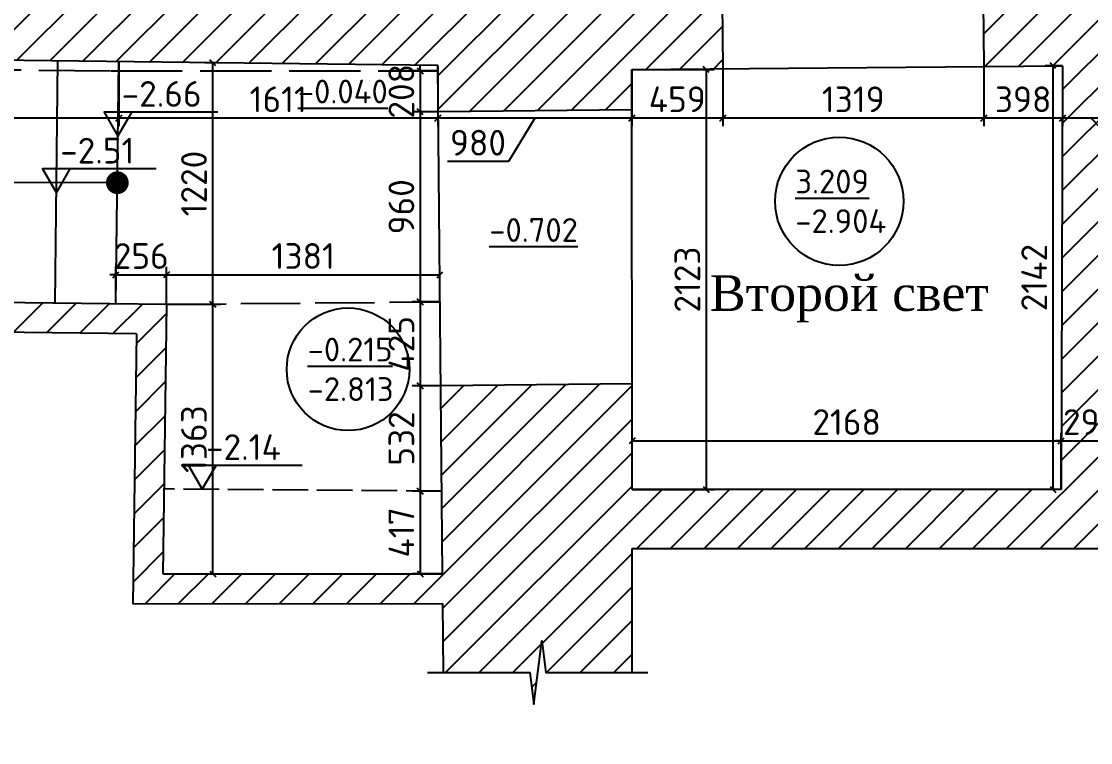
# Model space of a CAD drawing. Header units: millimetres. Extents: x 904915 to 1000606, y 1634169 to 1674089.
# Drawn here: x 929025 to 934426, y 1643976 to 1647620 of the extents above; entities that cross this region are included whole.
import ezdxf

# ---------------------------------------------------------------- set-up
doc = ezdxf.new("R2010")
doc.units = ezdxf.units.MM
doc.linetypes.add('334', pattern=[5, 4, -1])
doc.linetypes.add('ACAD_ISO02W100', pattern=[15, 12, -3])
for name, color, linetype in [('Балки', 140, 'ACAD_ISO02W100'), ('Контур', 7, 'Continuous'), ('Контур верх_низ', 5, 'ACAD_ISO02W100'), ('Отметки', 7, 'Continuous'), ('Перепад', 251, 'ACAD_ISO02W100'), ('Размеры', 224, 'Continuous'), ('Штриховка', 252, 'Continuous')]:
    doc.layers.add(name, color=color, linetype=linetype)
doc.styles.add('ISOCPEUR', font='isocpeur.ttf')
doc.styles.add('rus', font='rusw2.shx', dxfattribs={"height": 0.06})
doc.dimstyles.new('GENPLAN 1000', dxfattribs={"dimscale": 10, "dimtxt": 13, "dimasz": 3, "dimexe": 4, "dimexo": 0, "dimgap": 3, "dimtad": 1, "dimdec": 0, "dimzin": 0, "dimtxsty": 'ISOCPEUR', "dimblk1": 'OBLIQUE', "dimblk2": 'OBLIQUE', "dimsah": 1, "dimcen": -1, "dimaunit": 1, "dimadec": 3, "dimazin": 0, "dimtfac": 0.75, "dimtdec": 0, "dimtix": 1, "dimtmove": 1, "dimatfit": 3, "dimfxl": 0, "dimtvp": 0.6, "dimarcsym": 0})

# ---------------------------------------------------------------- blocks, each defined once
blk = doc.blocks.new('S1')
at = {"color": 0, "const_width": 0.75}
blk.add_lwpolyline([(-0.375, 0, 1), (0.375, 0, 1)], format="xyb", close=True, dxfattribs=at)
blk = doc.blocks.new('*U7')
at = {"layer": 'Штриховка'}
blk.add_lwpolyline([(0, 0), (1.5108, -2.2859)], dxfattribs=at)
blk.add_solid([(1.6786, -2.5398), (1.5431, -2.1555), (1.3782, -2.2645), (1.5108, -2.2859)], dxfattribs=at)
at = {"layer": 'Штриховка', "xscale": 0.07662220042706859, "yscale": 0.07662220042706859, "zscale": 0.07662220042706859, "rotation": 92.00857567819726}
blk.add_blockref('S1', (0, 0), dxfattribs=at)
blk = doc.blocks.new('_Oblique')
at = {"color": 0, "linetype": 'ByBlock', "lineweight": -2}
blk.add_line((-0.5, -0.5), (0.5, 0.5), dxfattribs=at)
blk = doc.blocks.new('*D56')
at = {"layer": 'Defpoints', "color": 0, "ltscale": 0.03}
for p in [(934284.4, 1647396.3), (934574.5, 1647392.3), (934284.4, 1647131.5)]:
    blk.add_point(p, dxfattribs=at)
at = {"layer": 'Размеры', "color": 0, "lineweight": -2, "ltscale": 0.03}
for p, q in [((934284.4, 1647396.3), (934284.4, 1647091.5)), ((934574.5, 1647392.3), (934574.5, 1647091.5)), ((934574.5, 1647131.5), (934284.4, 1647131.5)), ((934429.5, 1647131.5), (934707.7, 1646836.8)), ((934707.7, 1646836.8), (935014.7, 1646836.8))]:
    blk.add_line(p, q, dxfattribs=at)
at = {"layer": 'Размеры', "color": 0, "lineweight": -2, "ltscale": 0.03, "xscale": 30, "yscale": 30, "zscale": 30, "rotation": 180}
blk.add_blockref('_Oblique', (934284.4, 1647131.5), dxfattribs=at)
at = {"layer": 'Размеры', "color": 0, "lineweight": -2, "ltscale": 0.03, "xscale": 30, "yscale": 30, "zscale": 30}
blk.add_blockref('_Oblique', (934574.5, 1647131.5), dxfattribs=at)
at = {"layer": 'Размеры', "color": 0, "ltscale": 0.03, "insert": (934861.2, 1646931.8), "char_height": 130, "attachment_point": 5, "style": 'ISOCPEUR'}
blk.add_mtext('290', dxfattribs=at)
blk = doc.blocks.new('*D57')
at = {"layer": 'Defpoints', "color": 0, "ltscale": 0.03}
for p in [(933886.9, 1647392.8), (934284.4, 1647396.3), (933886.9, 1647131.5)]:
    blk.add_point(p, dxfattribs=at)
at = {"layer": 'Размеры', "color": 0, "lineweight": -2, "ltscale": 0.03}
for p, q in [((933886.9, 1647392.8), (933886.9, 1647091.5)), ((934284.4, 1647396.3), (934284.4, 1647091.5)), ((934284.4, 1647131.5), (933886.9, 1647131.5))]:
    blk.add_line(p, q, dxfattribs=at)
at = {"layer": 'Размеры', "color": 0, "lineweight": -2, "ltscale": 0.03, "xscale": 30, "yscale": 30, "zscale": 30, "rotation": 180}
blk.add_blockref('_Oblique', (933886.9, 1647131.5), dxfattribs=at)
at = {"layer": 'Размеры', "color": 0, "lineweight": -2, "ltscale": 0.03, "xscale": 30, "yscale": 30, "zscale": 30}
blk.add_blockref('_Oblique', (934284.4, 1647131.5), dxfattribs=at)
at = {"layer": 'Размеры', "color": 0, "ltscale": 0.03, "insert": (934085.7, 1647226.5), "char_height": 130, "attachment_point": 5, "style": 'ISOCPEUR'}
blk.add_mtext('398', dxfattribs=at)
blk = doc.blocks.new('*D58')
at = {"layer": 'Defpoints', "color": 0, "ltscale": 0.03}
for p in [(932568, 1647380.9), (933886.9, 1647392.8), (932568, 1647131.5)]:
    blk.add_point(p, dxfattribs=at)
at = {"layer": 'Размеры', "color": 0, "lineweight": -2, "ltscale": 0.03}
for p, q in [((932568, 1647380.9), (932568, 1647091.5)), ((933886.9, 1647392.8), (933886.9, 1647091.5)), ((933886.9, 1647131.5), (932568, 1647131.5))]:
    blk.add_line(p, q, dxfattribs=at)
at = {"layer": 'Размеры', "color": 0, "lineweight": -2, "ltscale": 0.03, "xscale": 30, "yscale": 30, "zscale": 30, "rotation": 180}
blk.add_blockref('_Oblique', (932568, 1647131.5), dxfattribs=at)
at = {"layer": 'Размеры', "color": 0, "lineweight": -2, "ltscale": 0.03, "xscale": 30, "yscale": 30, "zscale": 30}
blk.add_blockref('_Oblique', (933886.9, 1647131.5), dxfattribs=at)
at = {"layer": 'Размеры', "color": 0, "ltscale": 0.03, "insert": (933227.5, 1647226.5), "char_height": 130, "attachment_point": 5, "style": 'ISOCPEUR'}
blk.add_mtext('1319', dxfattribs=at)
blk = doc.blocks.new('*D59')
at = {"layer": 'Defpoints', "color": 0, "ltscale": 0.03}
for p in [(932108.9, 1647376.8), (932568, 1647380.9), (932108.9, 1647131.5)]:
    blk.add_point(p, dxfattribs=at)
at = {"layer": 'Размеры', "color": 0, "lineweight": -2, "ltscale": 0.03}
for p, q in [((932108.9, 1647376.8), (932108.9, 1647091.5)), ((932568, 1647380.9), (932568, 1647091.5)), ((932568, 1647131.5), (932108.9, 1647131.5))]:
    blk.add_line(p, q, dxfattribs=at)
at = {"layer": 'Размеры', "color": 0, "lineweight": -2, "ltscale": 0.03, "xscale": 30, "yscale": 30, "zscale": 30, "rotation": 180}
blk.add_blockref('_Oblique', (932108.9, 1647131.5), dxfattribs=at)
at = {"layer": 'Размеры', "color": 0, "lineweight": -2, "ltscale": 0.03, "xscale": 30, "yscale": 30, "zscale": 30}
blk.add_blockref('_Oblique', (932568, 1647131.5), dxfattribs=at)
at = {"layer": 'Размеры', "color": 0, "ltscale": 0.03, "insert": (932338.5, 1647226.5), "char_height": 130, "attachment_point": 5, "style": 'ISOCPEUR'}
blk.add_mtext('459', dxfattribs=at)
blk = doc.blocks.new('*D60')
at = {"layer": 'Defpoints', "color": 0, "ltscale": 0.03}
for p in [(931128.7, 1647397.5), (932108.9, 1647376.8), (931128.7, 1647131.5)]:
    blk.add_point(p, dxfattribs=at)
at = {"layer": 'Размеры', "color": 0, "lineweight": -2, "ltscale": 0.03}
for p, q in [((931128.7, 1647397.5), (931128.7, 1647091.5)), ((932108.9, 1647376.8), (932108.9, 1647091.5)), ((932108.9, 1647131.5), (931128.7, 1647131.5)), ((931618.8, 1647131.5), (931485.4, 1646912.1)), ((931485.4, 1646912.1), (931178.4, 1646912.1))]:
    blk.add_line(p, q, dxfattribs=at)
at = {"layer": 'Размеры', "color": 0, "lineweight": -2, "ltscale": 0.03, "xscale": 30, "yscale": 30, "zscale": 30, "rotation": 180}
blk.add_blockref('_Oblique', (931128.7, 1647131.5), dxfattribs=at)
at = {"layer": 'Размеры', "color": 0, "lineweight": -2, "ltscale": 0.03, "xscale": 30, "yscale": 30, "zscale": 30}
blk.add_blockref('_Oblique', (932108.9, 1647131.5), dxfattribs=at)
at = {"layer": 'Размеры', "color": 0, "ltscale": 0.03, "insert": (931331.9, 1647007.1), "char_height": 130, "attachment_point": 5, "style": 'ISOCPEUR'}
blk.add_mtext('980', dxfattribs=at)
blk = doc.blocks.new('*D61')
at = {"layer": 'Defpoints', "color": 0, "ltscale": 0.03}
for p in [(929517.4, 1647416.8), (931128.7, 1647397.5), (929517.4, 1647131.5)]:
    blk.add_point(p, dxfattribs=at)
at = {"layer": 'Размеры', "color": 0, "lineweight": -2, "ltscale": 0.03}
for p, q in [((929517.4, 1647416.8), (929517.4, 1647091.5)), ((931128.7, 1647397.5), (931128.7, 1647091.5)), ((931128.7, 1647131.5), (929517.4, 1647131.5))]:
    blk.add_line(p, q, dxfattribs=at)
at = {"layer": 'Размеры', "color": 0, "lineweight": -2, "ltscale": 0.03, "xscale": 30, "yscale": 30, "zscale": 30, "rotation": 180}
blk.add_blockref('_Oblique', (929517.4, 1647131.5), dxfattribs=at)
at = {"layer": 'Размеры', "color": 0, "lineweight": -2, "ltscale": 0.03, "xscale": 30, "yscale": 30, "zscale": 30}
blk.add_blockref('_Oblique', (931128.7, 1647131.5), dxfattribs=at)
at = {"layer": 'Размеры', "color": 0, "ltscale": 0.03, "insert": (930323, 1647226.5), "char_height": 130, "attachment_point": 5, "style": 'ISOCPEUR'}
blk.add_mtext('1611', dxfattribs=at)
blk = doc.blocks.new('*D62')
at = {"layer": 'Defpoints', "color": 0, "ltscale": 0.03}
for p in [(926475, 1647422), (929517.4, 1647416.8), (926475, 1647131.5)]:
    blk.add_point(p, dxfattribs=at)
at = {"layer": 'Размеры', "color": 0, "lineweight": -2, "ltscale": 0.03}
for p, q in [((926475, 1647422), (926475, 1647091.5)), ((929517.4, 1647416.8), (929517.4, 1647091.5)), ((929517.4, 1647131.5), (926475, 1647131.5))]:
    blk.add_line(p, q, dxfattribs=at)
at = {"layer": 'Размеры', "color": 0, "lineweight": -2, "ltscale": 0.03, "xscale": 30, "yscale": 30, "zscale": 30, "rotation": 180}
blk.add_blockref('_Oblique', (926475, 1647131.5), dxfattribs=at)
at = {"layer": 'Размеры', "color": 0, "lineweight": -2, "ltscale": 0.03, "xscale": 30, "yscale": 30, "zscale": 30}
blk.add_blockref('_Oblique', (929517.4, 1647131.5), dxfattribs=at)
at = {"layer": 'Размеры', "color": 0, "ltscale": 0.03, "insert": (927996.2, 1647226.5), "char_height": 130, "attachment_point": 5, "style": 'ISOCPEUR'}
blk.add_mtext('3042', dxfattribs=at)
blk = doc.blocks.new('*D65')
at = {"layer": 'Defpoints', "color": 0, "ltscale": 0.03}
for p in [(929759.1, 1646339.6), (929502.7, 1646193.1), (929759.1, 1646190.3)]:
    blk.add_point(p, dxfattribs=at)
at = {"layer": 'Размеры', "color": 0, "lineweight": -2, "ltscale": 0.03}
for p, q in [((929502.7, 1646339.6), (929472.7, 1646339.6)), ((929502.7, 1646193.1), (929502.7, 1646379.6)), ((929502.7, 1646339.6), (929759.1, 1646339.6)), ((929759.1, 1646190.3), (929759.1, 1646379.6)), ((929759.1, 1646339.6), (929789.1, 1646339.6))]:
    blk.add_line(p, q, dxfattribs=at)
at = {"layer": 'Размеры', "color": 0, "lineweight": -2, "ltscale": 0.03, "xscale": 30, "yscale": 30, "zscale": 30}
blk.add_blockref('_Oblique', (929502.7, 1646339.6), dxfattribs=at)
at = {"layer": 'Размеры', "color": 0, "lineweight": -2, "ltscale": 0.03, "xscale": 30, "yscale": 30, "zscale": 30, "rotation": 180}
blk.add_blockref('_Oblique', (929759.1, 1646339.6), dxfattribs=at)
at = {"layer": 'Размеры', "color": 0, "ltscale": 0.03, "insert": (929630.9, 1646434.6), "char_height": 130, "attachment_point": 5, "style": 'ISOCPEUR'}
blk.add_mtext('256', dxfattribs=at)
blk = doc.blocks.new('*D66')
at = {"layer": 'Defpoints', "color": 0, "ltscale": 0.03}
for p in [(931139.8, 1646339.6), (929759.1, 1646190.3), (931139.8, 1646203.1)]:
    blk.add_point(p, dxfattribs=at)
at = {"layer": 'Размеры', "color": 0, "lineweight": -2, "ltscale": 0.03}
for p, q in [((929759.1, 1646190.3), (929759.1, 1646379.6)), ((929759.1, 1646339.6), (931139.8, 1646339.6)), ((931139.8, 1646203.1), (931139.8, 1646379.6))]:
    blk.add_line(p, q, dxfattribs=at)
at = {"layer": 'Размеры', "color": 0, "lineweight": -2, "ltscale": 0.03, "xscale": 30, "yscale": 30, "zscale": 30, "rotation": 180}
blk.add_blockref('_Oblique', (929759.1, 1646339.6), dxfattribs=at)
at = {"layer": 'Размеры', "color": 0, "lineweight": -2, "ltscale": 0.03, "xscale": 30, "yscale": 30, "zscale": 30}
blk.add_blockref('_Oblique', (931139.8, 1646339.6), dxfattribs=at)
at = {"layer": 'Размеры', "color": 0, "ltscale": 0.03, "insert": (930449.4, 1646434.6), "char_height": 130, "attachment_point": 5, "style": 'ISOCPEUR'}
blk.add_mtext('1381', dxfattribs=at)
blk = doc.blocks.new('*D67')
at = {"layer": 'Defpoints', "color": 0, "ltscale": 0.03}
for p in [(931128.9, 1647371), (931039.9, 1647163.4), (931130.8, 1647163.4)]:
    blk.add_point(p, dxfattribs=at)
at = {"layer": 'Размеры', "color": 0, "lineweight": -2, "ltscale": 0.03}
for p, q in [((931128.9, 1647371), (930999.9, 1647371)), ((931039.9, 1647371), (931039.9, 1647401)), ((931039.9, 1647371), (931039.9, 1647163.4)), ((931130.8, 1647163.4), (930999.9, 1647163.4)), ((931039.9, 1647163.4), (931039.9, 1647133.4))]:
    blk.add_line(p, q, dxfattribs=at)
at = {"layer": 'Размеры', "color": 0, "lineweight": -2, "ltscale": 0.03, "xscale": 30, "yscale": 30, "zscale": 30}
for p, rotation in [((931039.9, 1647371), 270), ((931039.9, 1647163.4), 90)]:
    blk.add_blockref('_Oblique', p, dxfattribs=dict(at, rotation=rotation))
at = {"layer": 'Размеры', "color": 0, "ltscale": 0.03, "insert": (930944.9, 1647267.2), "char_height": 130, "attachment_point": 5, "rotation": 90, "style": 'ISOCPEUR'}
blk.add_mtext('208', dxfattribs=at)
blk = doc.blocks.new('*D68')
at = {"layer": 'Defpoints', "color": 0, "ltscale": 0.03}
for p in [(931130.8, 1647163.4), (931039.9, 1646203.1), (931139.8, 1646203.1)]:
    blk.add_point(p, dxfattribs=at)
at = {"layer": 'Размеры', "color": 0, "lineweight": -2, "ltscale": 0.03}
for p, q in [((931130.8, 1647163.4), (930999.9, 1647163.4)), ((931039.9, 1647163.4), (931039.9, 1646203.1)), ((931139.8, 1646203.1), (930999.9, 1646203.1))]:
    blk.add_line(p, q, dxfattribs=at)
at = {"layer": 'Размеры', "color": 0, "lineweight": -2, "ltscale": 0.03, "xscale": 30, "yscale": 30, "zscale": 30}
for p, rotation in [((931039.9, 1647163.4), 90), ((931039.9, 1646203.1), 270)]:
    blk.add_blockref('_Oblique', p, dxfattribs=dict(at, rotation=rotation))
at = {"layer": 'Размеры', "color": 0, "ltscale": 0.03, "insert": (930944.9, 1646683.3), "char_height": 130, "attachment_point": 5, "rotation": 90, "style": 'ISOCPEUR'}
blk.add_mtext('960', dxfattribs=at)
blk = doc.blocks.new('*D69')
at = {"layer": 'Defpoints', "color": 0, "ltscale": 0.03}
for p in [(931139.8, 1646203.1), (931039.9, 1645778.5), (931143.7, 1645778.5)]:
    blk.add_point(p, dxfattribs=at)
at = {"layer": 'Размеры', "color": 0, "lineweight": -2, "ltscale": 0.03}
for p, q in [((931139.8, 1646203.1), (930999.9, 1646203.1)), ((931039.9, 1646203.1), (931039.9, 1645778.5)), ((931143.7, 1645778.5), (930999.9, 1645778.5))]:
    blk.add_line(p, q, dxfattribs=at)
at = {"layer": 'Размеры', "color": 0, "lineweight": -2, "ltscale": 0.03, "xscale": 30, "yscale": 30, "zscale": 30}
for p, rotation in [((931039.9, 1646203.1), 90), ((931039.9, 1645778.5), 270)]:
    blk.add_blockref('_Oblique', p, dxfattribs=dict(at, rotation=rotation))
at = {"layer": 'Размеры', "color": 0, "ltscale": 0.03, "insert": (930944.9, 1645990.8), "char_height": 130, "attachment_point": 5, "rotation": 90, "style": 'ISOCPEUR'}
blk.add_mtext('425', dxfattribs=at)
blk = doc.blocks.new('*D70')
at = {"layer": 'Defpoints', "color": 0, "ltscale": 0.03}
for p in [(931143.7, 1645778.5), (931039.9, 1645246), (931148.6, 1645246)]:
    blk.add_point(p, dxfattribs=at)
at = {"layer": 'Размеры', "color": 0, "lineweight": -2, "ltscale": 0.03}
for p, q in [((931143.7, 1645778.5), (930999.9, 1645778.5)), ((931039.9, 1645778.5), (931039.9, 1645246)), ((931148.6, 1645246), (930999.9, 1645246))]:
    blk.add_line(p, q, dxfattribs=at)
at = {"layer": 'Размеры', "color": 0, "lineweight": -2, "ltscale": 0.03, "xscale": 30, "yscale": 30, "zscale": 30}
for p, rotation in [((931039.9, 1645778.5), 90), ((931039.9, 1645246), 270)]:
    blk.add_blockref('_Oblique', p, dxfattribs=dict(at, rotation=rotation))
at = {"layer": 'Размеры', "color": 0, "ltscale": 0.03, "insert": (930944.9, 1645512.3), "char_height": 130, "attachment_point": 5, "rotation": 90, "style": 'ISOCPEUR'}
blk.add_mtext('532', dxfattribs=at)
blk = doc.blocks.new('*D71')
at = {"layer": 'Defpoints', "color": 0, "ltscale": 0.03}
for p in [(931148.6, 1645246), (931039.9, 1644829.1), (931152.5, 1644829.1)]:
    blk.add_point(p, dxfattribs=at)
at = {"layer": 'Размеры', "color": 0, "lineweight": -2, "ltscale": 0.03}
for p, q in [((931148.6, 1645246), (930999.9, 1645246)), ((931039.9, 1645246), (931039.9, 1644829.1)), ((931152.5, 1644829.1), (930999.9, 1644829.1))]:
    blk.add_line(p, q, dxfattribs=at)
at = {"layer": 'Размеры', "color": 0, "lineweight": -2, "ltscale": 0.03, "xscale": 30, "yscale": 30, "zscale": 30}
for p, rotation in [((931039.9, 1645246), 90), ((931039.9, 1644829.1), 270)]:
    blk.add_blockref('_Oblique', p, dxfattribs=dict(at, rotation=rotation))
at = {"layer": 'Размеры', "color": 0, "ltscale": 0.03, "insert": (930944.9, 1645037.6), "char_height": 130, "attachment_point": 5, "rotation": 90, "style": 'ISOCPEUR'}
blk.add_mtext('417', dxfattribs=at)
blk = doc.blocks.new('*D72')
at = {"layer": 'Defpoints', "color": 0, "ltscale": 0.03}
for p in [(932108.9, 1647376.8), (932110.1, 1645254), (932484.2, 1645254)]:
    blk.add_point(p, dxfattribs=at)
at = {"layer": 'Размеры', "color": 0, "lineweight": -2, "ltscale": 0.03}
for p, q in [((932108.9, 1647376.8), (932524.2, 1647376.8)), ((932484.2, 1647376.8), (932484.2, 1645254)), ((932110.1, 1645254), (932524.2, 1645254))]:
    blk.add_line(p, q, dxfattribs=at)
at = {"layer": 'Размеры', "color": 0, "lineweight": -2, "ltscale": 0.03, "xscale": 30, "yscale": 30, "zscale": 30}
for p, rotation in [((932484.2, 1647376.8), 90), ((932484.2, 1645254), 270)]:
    blk.add_blockref('_Oblique', p, dxfattribs=dict(at, rotation=rotation))
at = {"layer": 'Размеры', "color": 0, "ltscale": 0.03, "insert": (932389.2, 1646315.4), "char_height": 130, "attachment_point": 5, "rotation": 90, "style": 'ISOCPEUR'}
blk.add_mtext('2123', dxfattribs=at)
blk = doc.blocks.new('*D73')
at = {"layer": 'Defpoints', "color": 0, "ltscale": 0.03}
for p in [(934278.3, 1645500.6), (932110.1, 1645254), (934278.3, 1645254)]:
    blk.add_point(p, dxfattribs=at)
at = {"layer": 'Размеры', "color": 0, "lineweight": -2, "ltscale": 0.03}
for p, q in [((932110.1, 1645254), (932110.1, 1645540.6)), ((934278.3, 1645254), (934278.3, 1645540.6)), ((932110.1, 1645500.6), (934278.3, 1645500.6))]:
    blk.add_line(p, q, dxfattribs=at)
at = {"layer": 'Размеры', "color": 0, "lineweight": -2, "ltscale": 0.03, "xscale": 30, "yscale": 30, "zscale": 30, "rotation": 180}
blk.add_blockref('_Oblique', (932110.1, 1645500.6), dxfattribs=at)
at = {"layer": 'Размеры', "color": 0, "lineweight": -2, "ltscale": 0.03, "xscale": 30, "yscale": 30, "zscale": 30}
blk.add_blockref('_Oblique', (934278.3, 1645500.6), dxfattribs=at)
at = {"layer": 'Размеры', "color": 0, "ltscale": 0.03, "insert": (933194.2, 1645595.6), "char_height": 130, "attachment_point": 5, "style": 'ISOCPEUR'}
blk.add_mtext('2168', dxfattribs=at)
blk = doc.blocks.new('*D74')
at = {"layer": 'Defpoints', "color": 0, "ltscale": 0.03}
for p in [(934568.3, 1645500.6), (934278.3, 1645254), (934568.3, 1645252.9)]:
    blk.add_point(p, dxfattribs=at)
at = {"layer": 'Размеры', "color": 0, "lineweight": -2, "ltscale": 0.03}
for p, q in [((934278.3, 1645254), (934278.3, 1645540.6)), ((934568.3, 1645252.9), (934568.3, 1645540.6)), ((934278.3, 1645500.6), (934248.3, 1645500.6)), ((934278.3, 1645500.6), (934568.3, 1645500.6)), ((934568.3, 1645500.6), (934598.3, 1645500.6))]:
    blk.add_line(p, q, dxfattribs=at)
at = {"layer": 'Размеры', "color": 0, "lineweight": -2, "ltscale": 0.03, "xscale": 30, "yscale": 30, "zscale": 30}
blk.add_blockref('_Oblique', (934278.3, 1645500.6), dxfattribs=at)
at = {"layer": 'Размеры', "color": 0, "lineweight": -2, "ltscale": 0.03, "xscale": 30, "yscale": 30, "zscale": 30, "rotation": 180}
blk.add_blockref('_Oblique', (934568.3, 1645500.6), dxfattribs=at)
at = {"layer": 'Размеры', "color": 0, "ltscale": 0.03, "insert": (934423.3, 1645595.6), "char_height": 130, "attachment_point": 5, "style": 'ISOCPEUR'}
blk.add_mtext('290', dxfattribs=at)
blk = doc.blocks.new('*D305')
at = {"layer": 'Defpoints', "color": 0, "ltscale": 0.03}
for p in [(929755, 1646190.4), (929992.2, 1646190.4), (929740.1, 1644827.8)]:
    blk.add_point(p, dxfattribs=at)
at = {"layer": 'Размеры', "color": 0, "lineweight": -2, "ltscale": 0.03}
for p, q in [((929755, 1646190.4), (930032.2, 1646190.4)), ((929992.2, 1644827.8), (929992.2, 1646190.4)), ((929740.1, 1644827.8), (930032.2, 1644827.8))]:
    blk.add_line(p, q, dxfattribs=at)
at = {"layer": 'Размеры', "color": 0, "lineweight": -2, "ltscale": 0.03, "xscale": 30, "yscale": 30, "zscale": 30}
for p, rotation in [((929992.2, 1646190.4), 90), ((929992.2, 1644827.8), 270)]:
    blk.add_blockref('_Oblique', p, dxfattribs=dict(at, rotation=rotation))
at = {"layer": 'Размеры', "color": 0, "ltscale": 0.03, "insert": (929897.2, 1645509.1), "char_height": 130, "attachment_point": 5, "rotation": 90, "style": 'ISOCPEUR'}
blk.add_mtext('1363', dxfattribs=at)
blk = doc.blocks.new('*D306')
at = {"layer": 'Defpoints', "color": 0, "ltscale": 0.03}
for p in [(929992.2, 1647410.8), (930011.2, 1647410.8), (929755, 1646190.4)]:
    blk.add_point(p, dxfattribs=at)
at = {"layer": 'Размеры', "color": 0, "lineweight": -2, "ltscale": 0.03}
for p, q in [((930011.2, 1647410.8), (929952.2, 1647410.8)), ((929992.2, 1646190.4), (929992.2, 1647410.8)), ((929755, 1646190.4), (930032.2, 1646190.4))]:
    blk.add_line(p, q, dxfattribs=at)
at = {"layer": 'Размеры', "color": 0, "lineweight": -2, "ltscale": 0.03, "xscale": 30, "yscale": 30, "zscale": 30}
for p, rotation in [((929992.2, 1647410.8), 90), ((929992.2, 1646190.4), 270)]:
    blk.add_blockref('_Oblique', p, dxfattribs=dict(at, rotation=rotation))
at = {"layer": 'Размеры', "color": 0, "ltscale": 0.03, "insert": (929897.2, 1646800.6), "char_height": 130, "attachment_point": 5, "rotation": 90, "style": 'ISOCPEUR'}
blk.add_mtext('1220', dxfattribs=at)
blk = doc.blocks.new('*D309')
at = {"layer": 'Defpoints', "color": 0, "ltscale": 0.03}
for p in [(934284.4, 1647396.3), (934236.3, 1645254), (934278.3, 1645254)]:
    blk.add_point(p, dxfattribs=at)
at = {"layer": 'Размеры', "color": 0, "lineweight": -2, "ltscale": 0.03}
for p, q in [((934284.4, 1647396.3), (934196.3, 1647396.3)), ((934236.3, 1647396.3), (934236.3, 1645254)), ((934278.3, 1645254), (934196.3, 1645254))]:
    blk.add_line(p, q, dxfattribs=at)
at = {"layer": 'Размеры', "color": 0, "lineweight": -2, "ltscale": 0.03, "xscale": 30, "yscale": 30, "zscale": 30}
for p, rotation in [((934236.3, 1647396.3), 90), ((934236.3, 1645254), 270)]:
    blk.add_blockref('_Oblique', p, dxfattribs=dict(at, rotation=rotation))
at = {"layer": 'Размеры', "color": 0, "ltscale": 0.03, "insert": (934141.3, 1646325.2), "char_height": 130, "attachment_point": 5, "rotation": 90, "style": 'ISOCPEUR'}
blk.add_mtext('2142', dxfattribs=at)

msp = doc.modelspace()

# ---------------------------------------------------------------- hatches: boundary and pattern name
at = {"layer": 'Штриховка', "ltscale": 0.03}
h = msp.add_hatch(dxfattribs=at)
h.set_pattern_fill('_USER', color=256, scale=120, angle=45, pattern_type=0)
h.set_pattern_definition([(45, (939769.27, 1645632.96), (-84.8528, 84.8528), [])])
h.paths.add_polyline_path([(939862.1, 1645865.3), (939717.3, 1645866.2), (939716.4, 1645515.2), (939572.8, 1645516), (939573.1, 1645259.6), (939858.5, 1645259.9)], flags=17)
h.paths.add_polyline_path([(967898.5, 1669251.9), (967748.5, 1669254.9), (967737, 1668677), (967887, 1668674)], flags=17)
h.paths.add_polyline_path([(959721.2, 1670070.1), (960600.3, 1670071.2), (960599.8, 1670501.5), (960599.2, 1670954.9), (958956.6, 1670954.7), (959002.6, 1662727), (958908.9, 1662725), (958909, 1662520.4), (959728.4, 1662541.9), (959725.6, 1663653.4), (960845.1, 1663649), (960849, 1664244.1), (959728.5, 1664251.4)])
h.paths.add_polyline_path([(953047.4, 1647661.3), (953309, 1647664), (953307.3, 1647830.1), (953304.3, 1648110.6), (951642.4, 1648114.7), (951716, 1642822.9), (952533.5, 1642743.7), (952532.8, 1642909), (953481.3, 1642912), (953480.8, 1643074.2), (952537.1, 1643071.2), (952524.9, 1647221.1), (953052, 1647226.6)], flags=17)
h.paths.add_polyline_path([(944956.8, 1645799), (943919.8, 1645788.6), (943920.1, 1645262.1), (939858.5, 1645259.9), (939573.1, 1645259.6), (939573.1, 1645244.2), (934568.3, 1645252.9), (934568.3, 1645253.2), (934278.3, 1645254), (932110.1, 1645254), (932109.8, 1645787.9), (931143.7, 1645778.5), (931152.5, 1644829.1), (929740.1, 1644827.8), (929759.1, 1646190.3), (927061.9, 1646219.9), (927061.4, 1646069.9), (929607, 1646042), (929588, 1644677.6), (931153.9, 1644679.1), (931157.1, 1644329.1), (931593.9, 1644329.6), (931614, 1644169.6), (931653.7, 1644489.6), (931673.9, 1644329.6), (932110.6, 1644330.1), (932110.2, 1644955.7), (943920.3, 1644962.1), (943920.6, 1644397.3), (944407.8, 1644403.1), (944429.7, 1644243.4), (944465.9, 1644563.8), (944487.8, 1644404.1), (944974.9, 1644409.9), (944971, 1644709.9), (946047, 1644722.8), (946060.4, 1646106), (948397.6, 1646107.4), (948397.2, 1646257.4), (945911.9, 1646255.9), (945898.9, 1644921), (944968.4, 1644909.8)])
h.paths.add_polyline_path([(941747.9, 1647720.4), (935723.9, 1647718.2), (935724, 1647401.1), (939570.7, 1647430.7), (939571, 1647159), (939720.5, 1647158.1), (939719.7, 1646853.6), (939599.7, 1646838.9), (939839.6, 1646808.3), (939719.6, 1646793.6), (939718.8, 1646489.1), (939571.8, 1646490), (939572, 1646278), (939718.3, 1646277.1), (939717.4, 1645926.2), (939597.4, 1645911.4), (939862.2, 1645877.7), (939871.4, 1647396.6), (941748.7, 1647400.9)])
h.paths.add_polyline_path([(934907, 1647717.9), (934688, 1647717.9), (933884, 1647717.6), (933886.9, 1647392.8), (934284.4, 1647396.3), (934278.3, 1645254), (934568.3, 1645253.2), (934574.5, 1647392.3), (934909.5, 1647394.8)])
h.paths.add_polyline_path([(932129.4, 1649034.8), (931923.5, 1649035.1), (931923.9, 1649266.2), (931788.1, 1649266.4), (931788.1, 1649293.2), (931494.6, 1649293.9), (931494.2, 1649135.2), (931345.5, 1649135.6), (931342.9, 1648092.4), (923885.6, 1648105.6), (923881.9, 1647831.4), (923721.7, 1647813.5), (924041.1, 1647769.2), (923880.8, 1647751.4), (923877.2, 1647477.1), (924177.2, 1647477.1), (924138.3, 1644589.7), (927056.3, 1644558.9), (927057.3, 1644859), (924442.4, 1644886.5), (924477.2, 1647477.1), (931128.7, 1647397.5), (931130.8, 1647163.4), (932109, 1647173), (932108.9, 1647376.8), (932568, 1647380.9), (932565, 1647717.1), (932127.3, 1647716.9)])
h.paths.add_polyline_path([(950486.2, 1648117.6), (944691.4, 1648132), (944686.6, 1649180.5), (944528.4, 1649179.8), (944527.7, 1649323.4), (944245.8, 1649322.1), (944245.9, 1649301.6), (944073, 1649301.2), (944073.5, 1649109.4), (943905.2, 1649109), (943908.4, 1647721.2), (943261, 1647720.9), (943261.7, 1647404.3), (943918.9, 1647405.7), (943919.1, 1647096.6), (944939.3, 1647138), (944935.8, 1647403.5), (949029.6, 1647409.4), (950272.6, 1647401.6), (950272.6, 1646130.9), (950392.6, 1646115.9), (950272.6, 1646100.9), (950272.6, 1644831.4), (948400.6, 1644827), (948401.3, 1644527), (950083.4, 1644531), (950116.4, 1639995.2), (951661, 1639989.6), (951661, 1639460.8), (955617.4, 1639500.6), (962461.1, 1639567.9), (962455.8, 1636178), (962155.8, 1636178), (962155.1, 1635728.5), (962315.1, 1635708.3), (962155.1, 1635688.5), (962154.4, 1635279.1), (969661.4, 1635263.1), (969653.3, 1636911.1), (969342.9, 1636912.5), (968746.2, 1636915.1), (968742.8, 1636143.6), (967545.7, 1636148.5), (967554.4, 1641372.6), (967284, 1641372.7), (967283.9, 1641196.6), (967396.8, 1641195.5), (967399.1, 1637608.9), (967078, 1637609.2), (967077.8, 1637359.2), (967399.1, 1637358.9), (967399.1, 1636178), (966361, 1636178), (966361, 1636455), (966111, 1636455), (966111, 1636178), (963002.7, 1636178), (963006.5, 1640478), (962468.8, 1640472.7), (962472.1, 1640136.2), (959955, 1640116.1), (959955, 1641762), (959802, 1641762), (959802, 1641699), (959401.4, 1641699), (959356, 1640111.4), (955859.3, 1640105.6), (955861.6, 1641747), (955722, 1641747), (955722, 1641685), (955316.4, 1641685), (955333, 1639913), (953838.8, 1639848.2), (953835.2, 1640084.9), (952545, 1640065.2), (952537.7, 1641768.8), (951730.6, 1641771.1), (951746.3, 1640645.3), (950540.6, 1640652.7)])
h.paths.add_polyline_path([(944673.1, 1652178.2), (944526.8, 1652177.5), (944526.1, 1652342), (944239.1, 1652340.7), (944238.8, 1652288.7), (944081.7, 1652288.3), (944082, 1652146.3), (943898, 1652145.9), (943900.2, 1651218), (944068.5, 1651218.4), (944069, 1651034.4), (944101.8, 1651034.4), (944241.8, 1651034.8), (944241.9, 1650997.5), (944520.2, 1650998.8), (944519.5, 1651139.9), (944677.7, 1651140.6)])
h.paths.add_polyline_path([(944659.3, 1655219.7), (944494.9, 1655219), (944494.2, 1655363), (944231.6, 1655361.9), (944231.6, 1655357.7), (944091.4, 1655357.4), (944091.9, 1655142.4), (943891, 1655141.9), (943892.9, 1654328), (944076.9, 1654328.4), (944077.5, 1654082.4), (944234.6, 1654082.7), (944234.7, 1654030.5), (944518.5, 1654031.8), (944517.8, 1654178.3), (944664, 1654179)])
h.paths.add_polyline_path([(944645.4, 1658294.4), (944491, 1658293.7), (944490.4, 1658426.8), (944206.7, 1658425.5), (944206.8, 1658379.7), (944077.2, 1658379.4), (944077.5, 1658241.4), (943883.7, 1658241), (943886, 1657254), (944087, 1657254.4), (944087.3, 1657112.4), (944227.5, 1657112.7), (944227.6, 1657090.6), (944486.4, 1657091.8), (944485.6, 1657261), (944650, 1657261.7)])
h.paths.add_polyline_path([(944633.8, 1660848.8), (944633.7, 1661302.1), (944485.7, 1661302.1), (944485.7, 1661461.5), (944204.2, 1661461.5), (944204.2, 1661430), (944073, 1661430), (944073, 1661265), (943881.2, 1661265), (943881.1, 1660290.9), (944072.7, 1660291.4), (944073, 1660132.4), (944202.7, 1660132.7), (944202.8, 1660120.1), (944482.7, 1660121.3), (944482, 1660272), (944636.4, 1660272.7)])
h.paths.add_polyline_path([(944633.4, 1664368.1), (944482.8, 1664368.1), (944482.8, 1664523.8), (944209.9, 1664523.8), (944209.9, 1664487), (944064, 1664487), (944064, 1664294), (943881.5, 1664294), (943881.4, 1663327), (944073.2, 1663327), (944073.2, 1663205), (944204.4, 1663205), (944204.4, 1663176.6), (944485.5, 1663176.6), (944485.5, 1663329.3), (944633.5, 1663329.3)])
h.paths.add_polyline_path([(944633.1, 1667394.5), (944477.8, 1667394.5), (944477.8, 1667551.3), (944210.3, 1667551.3), (944210.3, 1667505), (944070.3, 1667505), (943881.8, 1667505), (943881.7, 1666551), (944064.2, 1666551), (944064.2, 1666226), (944210.1, 1666226), (944210.1, 1666193.3), (944482.6, 1666193.3), (944482.6, 1666351.3), (944633.2, 1666351.3)])
h.paths.add_polyline_path([(944632.7, 1670737.4), (933630.3, 1670719.9), (933632.7, 1669988.5), (943882.1, 1670004.5), (943882, 1669255), (944070.4, 1669255), (944210.4, 1669255), (944210.4, 1669219), (944477.6, 1669219), (944477.6, 1669378.8), (944632.8, 1669378.8)])
h.paths.add_polyline_path([(932703.5, 1670718.4), (931347.7, 1670716.2), (931349.7, 1669370.6), (931502.4, 1669370.8), (931502.6, 1669191), (931790.8, 1669191.4), (931790.9, 1669244.1), (931930.9, 1669244.1), (932162.5, 1669243.8), (932163.7, 1669986.2), (932705.9, 1669987)])
h.paths.add_polyline_path([(932159.7, 1667508.9), (931928.1, 1667509.3), (931788.1, 1667509.6), (931788.1, 1667541.2), (931505.1, 1667540.8), (931505.3, 1667399.2), (931352.6, 1667399), (931354.2, 1666341.7), (931523.2, 1666341.9), (931523.4, 1666160.1), (931785.9, 1666160.5), (931786, 1666222.5), (931926, 1666222.3), (931981.8, 1666222.2), (931981.9, 1666273.3), (932157.6, 1666273)])
h.paths.add_polyline_path([(932154.1, 1664134.1), (931978.4, 1664134.4), (931979, 1664493.2), (931923.2, 1664493.3), (931783.2, 1664493.5), (931783.2, 1664539.3), (931525.8, 1664538.9), (931526, 1664383.6), (931357, 1664383.4), (931358.6, 1663301.6), (931525, 1663301.8), (931525.2, 1663154.9), (931809.9, 1663155.3), (931810, 1663182.4), (931976.8, 1663182.1), (931976.9, 1663194.3), (932152.6, 1663194)])
h.paths.add_polyline_path([(932149, 1661019), (931973.3, 1661019.3), (931974, 1661450.3), (931947.1, 1661450.3), (931807.1, 1661450.5), (931807.2, 1661485.4), (931527.7, 1661485), (931527.9, 1661337.7), (931361.5, 1661337.5), (931363.1, 1660268), (931516.6, 1660268.2), (931516.8, 1660102.1), (931789.8, 1660102.5), (931789.9, 1660126.5), (931929.9, 1660126.3), (932147.6, 1660125.9)])
h.paths.add_polyline_path([(932143.9, 1657865), (931963.1, 1657865.3), (931964, 1658400.3), (931927, 1658400.3), (931787, 1658400.6), (931787.1, 1658436.1), (931519.2, 1658435.7), (931519.5, 1658275.3), (931366, 1658275.1), (931367, 1657612.2), (931366, 1657213.6), (931521, 1657213.2), (931520.6, 1657073.8), (931784.9, 1657073.1), (931784.9, 1657090.5), (931945.7, 1657090.3), (931945.8, 1657183.3), (932142.8, 1657183)])
h.paths.add_polyline_path([(932139.2, 1655001), (931942.2, 1655001.3), (931942.8, 1655353.2), (931922, 1655353.3), (931782, 1655353.3), (931782.1, 1655366.1), (931516.3, 1655366.7), (931515.9, 1655215.6), (931360.9, 1655216), (931358.3, 1654172.5), (931510, 1654172.1), (931509.6, 1654017.4), (931795.8, 1654016.7), (931795.9, 1654036.5), (931935.9, 1654036.3), (931969.7, 1654036.2), (931969.9, 1654151.3), (932137.8, 1654151)])
h.paths.add_polyline_path([(932134.4, 1652068), (931966.5, 1652068.3), (931966.9, 1652310.1), (931933, 1652310.2), (931793, 1652308.6), (931505.3, 1652309.3), (931505, 1652175.8), (931353.2, 1652176.2), (931350.5, 1651112.8), (931499.2, 1651112.4), (931498.8, 1650973.5), (931790.9, 1650972.8), (931790.9, 1650999.5), (931926.8, 1650999.3), (931927, 1651125.3), (932132.8, 1651125)])
h.paths.add_polyline_path([(960333.3, 1647937.6), (961315, 1647929), (961315, 1647846.3), (962027.7, 1647840), (962022.5, 1647245.2), (962441.3, 1647241.6), (962438.8, 1642931.6), (961667.1, 1642932.5), (961667.3, 1642787.2), (962445.8, 1642788.4), (962449.9, 1642374), (962998.7, 1642379.5), (962995.7, 1642556.1), (967112.8, 1642504.1), (967117.8, 1642902.1), (962981.3, 1642953.7), (962970.6, 1647238), (966973.7, 1647210.3), (966959.5, 1648041.4), (962846.2, 1648068.6), (962852.6, 1650308), (962290.3, 1650309.5), (962284.4, 1648065), (959904.8, 1648083.6), (959800.1, 1652965.9), (959269.6, 1652954.6), (959044.4, 1652949.7), (959061.6, 1648096.2), (954502.4, 1648107.6), (954505.2, 1647842.7), (954506.9, 1647676.6), (954745.6, 1647679.1), (954750.2, 1647244.4), (955288.4, 1647250.1), (955293.1, 1643079.9), (954363, 1643077), (954363.5, 1642914.8), (955304.8, 1642917.8), (955306.5, 1642744), (955724, 1642744), (955724, 1642682), (955862.9, 1642682), (955863.1, 1642813.5), (957224.7, 1642810.3), (957225.1, 1642947.4), (955852.4, 1642950.6), (955847.6, 1647274.2), (959438.3, 1647271.7), (959416.1, 1642942.4), (958119.3, 1642945.4), (958119, 1642808.3), (959433.1, 1642805.2), (959431.1, 1642735), (959803, 1642735), (959803, 1642659), (959957.9, 1642659), (959958.3, 1642784.8), (960773, 1642785.9), (960773.1, 1642933.5), (959949.4, 1642934.4), (959974.6, 1647263.2), (960327.3, 1647260.1)])
h.paths.add_polyline_path([(966452.6, 1641373), (963016, 1641374), (963015.6, 1641395.3), (962459.7, 1641385.8), (962463.6, 1640992.6), (963006.9, 1640998), (963007.1, 1641238.2), (966452.5, 1641204.7)], flags=17)
h.paths.add_polyline_path([(969641.7, 1639274.2), (969362.9, 1639275.5), (968756.5, 1639278.1), (968751.6, 1638147.9), (969348.3, 1638145.3), (969647.2, 1638144)], flags=17)
h.paths.add_polyline_path([(969614.1, 1644901.4), (969720.5, 1644900.2), (969709, 1645492.7), (968768.4, 1645497.1), (968765.6, 1642881.5), (968251, 1642888), (968246, 1642489.8), (968770.6, 1642483.2), (968761.9, 1640511), (969368.3, 1640508.3), (969635.6, 1640507.1)])
h.paths.add_polyline_path([(969355.7, 1670956.2), (961595, 1670955.1), (961595.6, 1670502.8), (961596.1, 1670072.4), (964099.4, 1670075.6), (964080.7, 1667732.6), (964412.9, 1667733.9), (964412.2, 1667937.9), (964282.4, 1667937.4), (964299.4, 1670075.8), (967765, 1670080.2), (967762.8, 1669971.3), (967912.8, 1669968.3), (967915, 1670080.2), (968620.7, 1670080.2), (968620.7, 1667950.5), (967872.5, 1667950.5), (967876.3, 1668140.7), (967726.4, 1668143.7), (967722.5, 1667950.4), (965333.7, 1667941.4), (965334.5, 1667737.4), (968620.7, 1667749.8), (968637.7, 1664193.3), (961712.9, 1664238.5), (961710.6, 1663645.6), (962247.4, 1663643.5), (962251.2, 1662293.7), (962850.1, 1662295.3), (962846.3, 1663638), (968632.7, 1663590.8), (968686.8, 1655955.5), (962868.1, 1656006.9), (962852.6, 1661416.8), (962253.6, 1661415.2), (962257.5, 1659994.6), (961579.4, 1659980.3), (961582.8, 1659806.5), (962267.6, 1659820), (962275.7, 1655887.9), (959738.9, 1655882.7), (959728.4, 1659770.1), (960715, 1659789.5), (960711.6, 1659962), (959734.7, 1659941.4), (959730.8, 1661541.8), (958909.7, 1661563.1), (958912.6, 1657742.3), (959027.5, 1657741.5), (959040.6, 1654041.2), (959246.2, 1654045.7), (959776.7, 1654057), (959744.4, 1655561.9), (962304.3, 1655548.9), (962299.7, 1653824.7), (962862.6, 1653823.1), (962867.9, 1655694.4), (968730.2, 1655638.5), (968722.6, 1648029.8), (967950.7, 1648034.9), (967949, 1647780.4), (968184.6, 1647769.6), (968129.2, 1647202.3), (968770.2, 1647197.9), (968769.4, 1646527.9), (969689.7, 1646485.6), (969659.3, 1648055), (969518.2, 1648054.8), (969514.3, 1650781), (969450.9, 1650781), (969419, 1655374.3), (969388.2, 1663662.6)])

# ---------------------------------------------------------------- linework, layer by layer
at = {"layer": 'Балки', "ltscale": 25}
msp.add_line((929759.1, 1646190.3), (931139.8, 1646203.1), dxfattribs=at)
at = {"layer": 'Контур', "ltscale": 15}
for p, q in [((932565, 1647717.1), (932568, 1647380.9)), ((933884, 1647717.6), (933886.9, 1647392.8)), ((931128.7, 1647397.5), (924477.2, 1647477.1)), ((931152.5, 1644829.1), (931128.7, 1647397.5)), ((932108.9, 1647376.8), (934284.4, 1647396.3)), ((932110.1, 1645254), (932108.9, 1647376.8)), ((934284.4, 1647396.3), (934278.3, 1645254)), ((932109, 1647173), (931130.8, 1647163.4)), ((929759.1, 1646190.3), (926448.1, 1646226.6)), ((929759.1, 1646190.3), (929740.1, 1644827.8)), ((929607, 1646042), (927060.8, 1646069.9)), ((929607, 1646042), (929588, 1644677.6)), ((932109.8, 1645787.9), (931143.7, 1645778.5)), ((934278.3, 1645254), (932110.1, 1645254)), ((932110.2, 1644955.7), (943920.3, 1644962.1)), ((932110.6, 1644330.1), (932110.2, 1644955.7)), ((929740.1, 1644827.8), (931152.5, 1644829.1)), ((929588, 1644677.6), (931153.9, 1644679.1)), ((931157.1, 1644329.1), (931153.9, 1644679.1))]:
    msp.add_line(p, q, dxfattribs=at)
at = {"layer": 'Контур', "color": 252, "ltscale": 15}
for p, q in [((929195.6, 1646196.5), (929210.3, 1647420.4)), ((929502.7, 1646193.1), (929517.4, 1647416.8))]:
    msp.add_line(p, q, dxfattribs=at)
at = {"layer": 'Контур верх_низ', "ltscale": 30}
for p, q in [((928664, 1647378), (929478, 1647371)), ((929478, 1647371), (931128.9, 1647371))]:
    msp.add_line(p, q, dxfattribs=at)
at = {"layer": 'Отметки', "color": 0}
for points in [[(930017.1, 1647161.6), (929582.7, 1647161.6), (929443.1, 1647161.6), (929512.9, 1647040.7), (929582.7, 1647161.6)], [(929706.5, 1646874.7), (929272.1, 1646874.7), (929132.5, 1646874.7), (929202.3, 1646753.8), (929272.1, 1646874.7)], [(930443.3, 1645376.7), (930008.9, 1645376.7), (929869.2, 1645376.7), (929939.1, 1645255.8), (930008.9, 1645376.7)]]:
    msp.add_lwpolyline(points, dxfattribs=at)
at = {"layer": 'Отметки', "ltscale": 0.03}
for centre, radius in [((933156.7, 1646711.1), 324), ((930675.5, 1645862), 309.9)]:
    msp.add_circle(centre, radius, dxfattribs=at)
at = {"layer": 'Перепад', "linetype": '334', "ltscale": 45}
msp.add_line((931148.6, 1645246), (929746.1, 1645257.3), dxfattribs=at)
at = {"layer": 'Штриховка'}
msp.add_lwpolyline([(931077.1, 1644329.1), (931593.9, 1644329.6), (931614, 1644169.6), (931653.7, 1644489.6), (931673.9, 1644329.6), (932190.6, 1644330.1)], dxfattribs=at)

# ---------------------------------------------------------------- block references
at = {"layer": 'Штриховка', "xscale": 1000, "yscale": 1000, "zscale": 1000, "rotation": 236.3988888889026}
msp.add_blockref('*U7', (929510.1, 1646804.9), dxfattribs=at)

# ---------------------------------------------------------------- texts
at = {"layer": 'Отметки', "style": 'ISOCPEUR'}
for s, p in [('-2.66', (929531.8, 1647188.8, 88.6)), ('-2.51', (929221.2, 1646901.9, 88.6)), ('-2.14', (929958, 1645403.9, 88.6))]:
    msp.add_text(s, height=130, rotation=360, dxfattribs=at).set_placement(p)
at = {"layer": 'Отметки', "color": 154, "ltscale": 0.03, "style": 'ISOCPEUR'}
msp.add_text('%%u-0.040', height=120, dxfattribs=at).set_placement((930422.3, 1647205.8, -40))
at = {"layer": 'Отметки', "ltscale": 0.03, "style": 'ISOCPEUR'}
msp.add_text('%%u-0.702', height=120, dxfattribs=at).set_placement((931389, 1646506, -702))
at = {"layer": 'Отметки', "ltscale": 0.03, "char_height": 120, "attachment_point": 1, "style": 'ISOCPEUR'}
for s, insert, width in [('\\L3.209\\l\\P{\\Fisocpeur.ttf;\\C98;-2.904}', (932934.7, 1646871.1), 552), ('\\L-0.215\\l\\P{\\Fisocpeur.ttf;\\C98;-2.813}', (930471.5, 1646022), 593.124)]:
    msp.add_mtext(s, dxfattribs=dict(at, insert=insert, width=width))
at = {"layer": 'Штриховка', "insert": (932502.6, 1646337.5), "char_height": 180, "width": 3973.715, "attachment_point": 1, "style": 'rus'}
msp.add_mtext('{\\fTimes New Roman|b0|i0|c204|p18;Второй свет}', dxfattribs=at)

# ---------------------------------------------------------------- dimensions: what is measured, and where the dimension line sits
at = {"layer": 'Размеры', "ltscale": 0.03}
for base, p1, p2, picture, middle in [((926475, 1647131.5), (929517.4, 1647416.8), (926475, 1647422), '*D62', (927996.2, 1647226.5)), ((929517.4, 1647131.5), (931128.7, 1647397.5), (929517.4, 1647416.8), '*D61', (930323, 1647226.5)), ((932108.9, 1647131.5), (932568, 1647380.9), (932108.9, 1647376.8), '*D59', (932338.5, 1647226.5)), ((932568, 1647131.5), (933886.9, 1647392.8), (932568, 1647380.9), '*D58', (933227.5, 1647226.5)), ((933886.9158, 1647131.483), (934284.4393, 1647396.3255), (933886.9158, 1647392.7623), '*D57', (934085.6776, 1647226.483)), ((929759.1, 1646339.6), (929502.7, 1646193.1), (929759.1, 1646190.3), '*D65', (929630.9, 1646434.6)), ((931139.8, 1646339.6), (929759.1, 1646190.3), (931139.8, 1646203.1), '*D66', (930449.4, 1646434.6)), ((934278.3, 1645500.6), (932110.1, 1645254), (934278.3, 1645254), '*D73', (933194.2, 1645595.6)), ((934568.3, 1645500.6), (934278.3, 1645254), (934568.3, 1645252.9), '*D74', (934423.3, 1645595.6))]:
    dim = msp.add_linear_dim(base=base, p1=p1, p2=p2, dimstyle='GENPLAN 1000', dxfattribs=at)
    dim.commit()
    dim.dimension.update_dxf_attribs({"geometry": picture, "text_midpoint": middle})
for base, p1, p2, picture, middle in [((929992.2, 1647410.8), (929755, 1646190.4), (930011.2, 1647410.8), '*D306', (929897.2, 1646800.6)), ((931039.9, 1647163.4), (931128.9, 1647371), (931130.8, 1647163.4), '*D67', (930944.9, 1647267.2)), ((934236.3, 1645254), (934284.4, 1647396.3), (934278.3, 1645254), '*D309', (934141.3, 1646325.2)), ((932484.2, 1645254), (932108.9, 1647376.8), (932110.1, 1645254), '*D72', (932389.2, 1646315.4)), ((931039.9, 1646203.1), (931130.8, 1647163.4), (931139.8, 1646203.1), '*D68', (930944.9, 1646683.3)), ((929992.2, 1646190.4), (929740.1, 1644827.8), (929755, 1646190.4), '*D305', (929897.2, 1645509.1)), ((931039.9, 1645778.5), (931139.8, 1646203.1), (931143.7, 1645778.5), '*D69', (930944.9, 1645990.8)), ((931039.9043, 1645246.0279), (931143.6961, 1645778.5042), (931148.6371, 1645246.0279), '*D70', (930944.9043, 1645512.2661)), ((931039.9, 1644829.1), (931148.6, 1645246), (931152.5, 1644829.1), '*D71', (930944.9, 1645037.6))]:
    dim = msp.add_linear_dim(base=base, p1=p1, p2=p2, angle=90, dimstyle='GENPLAN 1000', dxfattribs=at)
    dim.commit()
    dim.dimension.update_dxf_attribs({"geometry": picture, "text_midpoint": middle})
for base, p1, p2, picture, middle in [((931128.7, 1647131.5), (932108.9, 1647376.8), (931128.7, 1647397.5), '*D60', (931455.4, 1646912.1)), ((934284.4, 1647131.5), (934574.5, 1647392.3), (934284.4, 1647396.3), '*D56', (934737.7, 1646836.8))]:
    dim = msp.add_linear_dim(base=base, p1=p1, p2=p2, dimstyle='GENPLAN 1000', dxfattribs=at)
    dim.commit()
    dim.dimension.update_dxf_attribs({"geometry": picture, "text_midpoint": middle, "dimtype": 160})

doc.saveas('drawing.dxf')
